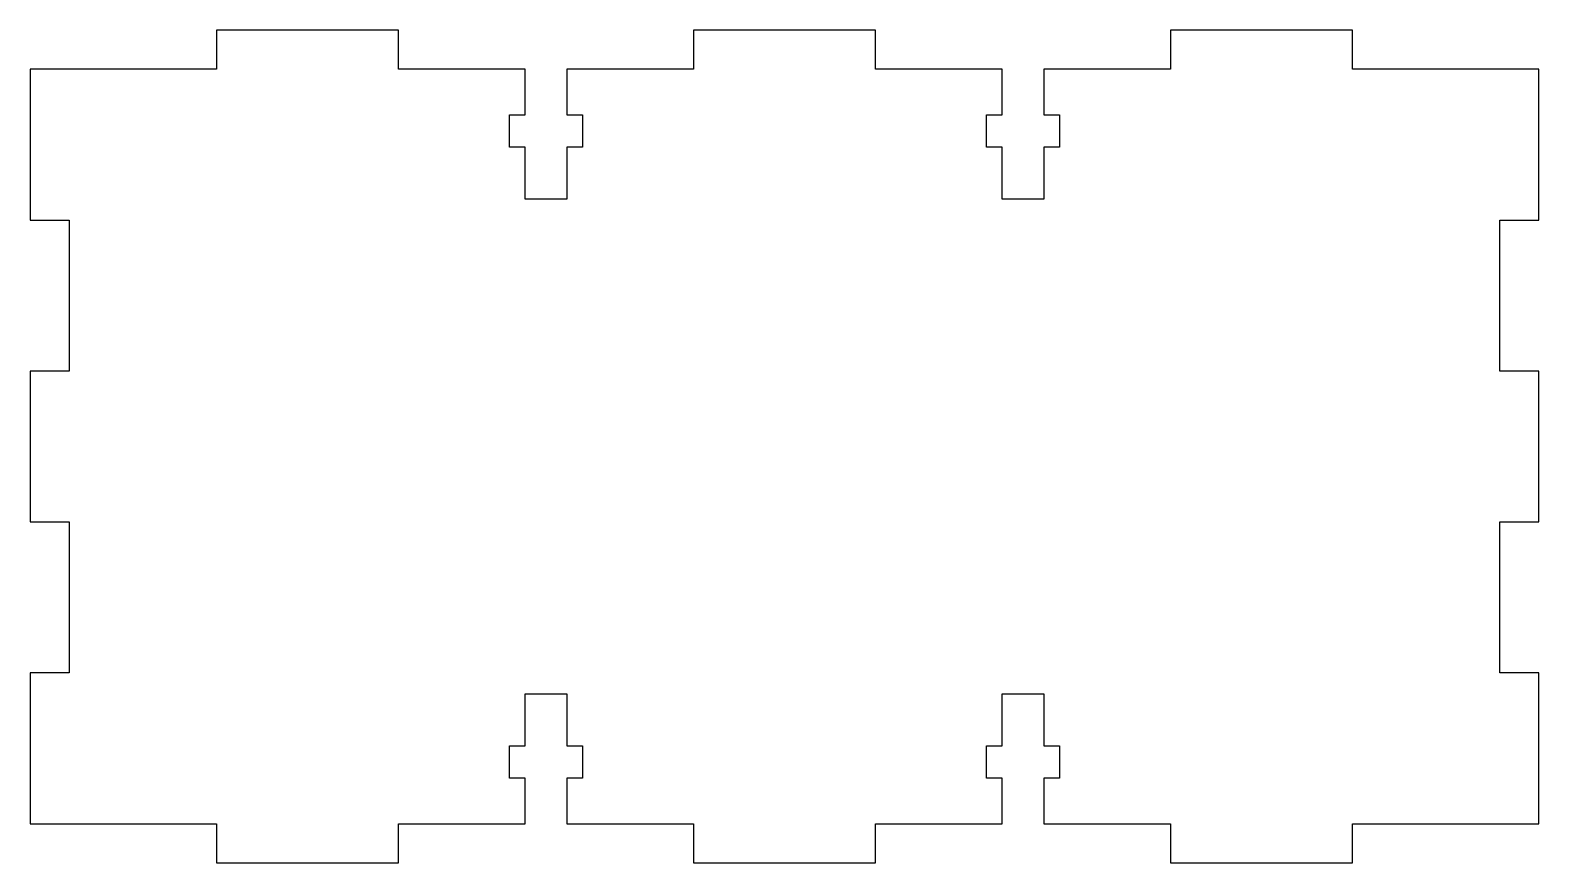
# Model space of a CAD drawing. Header units: millimetres. Extents: x 0 to 116, y 0 to 64.
import ezdxf

# ---------------------------------------------------------------- set-up
doc = ezdxf.new("R2010")
doc.units = ezdxf.units.MM
doc.layers.add('CORTE', color=1, linetype='Continuous')

msp = doc.modelspace()

# ---------------------------------------------------------------- linework, layer by layer
at = {"layer": 'CORTE'}
msp.add_lwpolyline([(0, 3), (14.3333, 3), (14.3333, 0), (28.3333, 0), (28.3333, 3), (38.0667, 3), (38.0667, 6.5), (36.8667, 6.5), (36.8667, 9), (38.0667, 9), (38.0667, 13), (41.2667, 13), (41.2667, 9), (42.4667, 9), (42.4667, 6.5), (41.2667, 6.5), (41.2667, 3), (51, 3), (51, 0), (65, 0), (65, 3), (74.7333, 3), (74.7333, 6.5), (73.5333, 6.5), (73.5333, 9), (74.7333, 9), (74.7333, 13), (77.9333, 13), (77.9333, 9), (79.1333, 9), (79.1333, 6.5), (77.9333, 6.5), (77.9333, 3), (87.6667, 3), (87.6667, 0), (101.6667, 0), (101.6667, 3), (116, 3), (116, 14.6), (113, 14.6), (113, 26.2), (116, 26.2), (116, 37.8), (113, 37.8), (113, 49.4), (116, 49.4), (116, 61), (101.6667, 61), (101.6667, 64), (87.6667, 64), (87.6667, 61), (77.9333, 61), (77.9333, 57.5), (79.1333, 57.5), (79.1333, 55), (77.9333, 55), (77.9333, 51), (74.7333, 51), (74.7333, 55), (73.5333, 55), (73.5333, 57.5), (74.7333, 57.5), (74.7333, 61), (65, 61), (65, 64), (51, 64), (51, 61), (41.2667, 61), (41.2667, 57.5), (42.4667, 57.5), (42.4667, 55), (41.2667, 55), (41.2667, 51), (38.0667, 51), (38.0667, 55), (36.8667, 55), (36.8667, 57.5), (38.0667, 57.5), (38.0667, 61), (28.3333, 61), (28.3333, 64), (14.3333, 64), (14.3333, 61), (0, 61), (0, 49.4), (3, 49.4), (3, 37.8), (0, 37.8), (0, 26.2), (3, 26.2), (3, 14.6), (0, 14.6)], close=True, dxfattribs=at)

doc.saveas('drawing.dxf')
